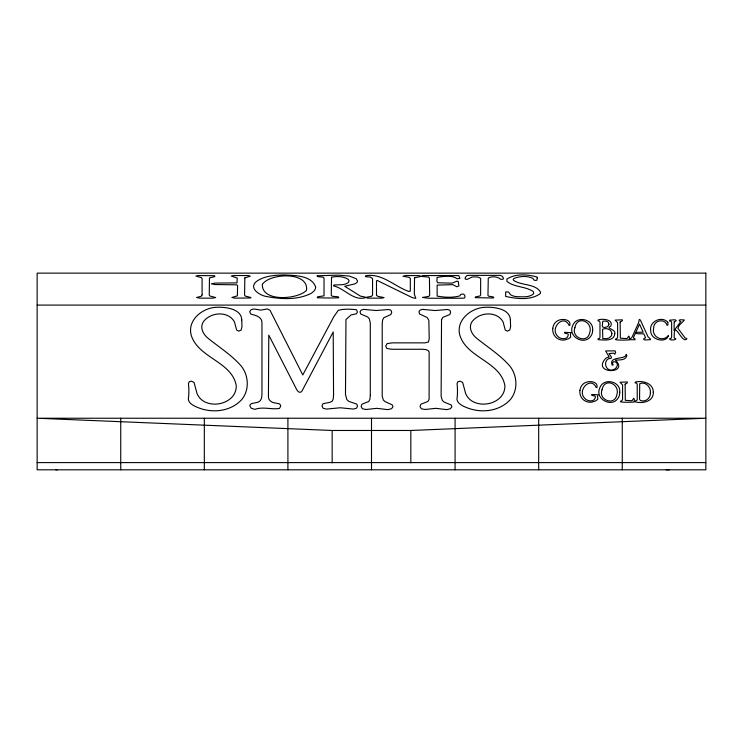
<?xml version="1.0" encoding="UTF-8"?>
<svg xmlns="http://www.w3.org/2000/svg" width="743" height="743" viewBox="0 0 743 743"><rect width="100%" height="100%" fill="white"/><g stroke="black" fill="none" stroke-linecap="round" stroke-linejoin="round"><path stroke-width="1.11" d="M669.164 469.864L666.165 469.808M410.833 430.476L705.85 418.235L37.15 418.235L332.167 430.476L410.833 430.476L410.833 462.87M57.452 469.808L55.883 469.808M37.15 305.094L705.85 305.094M37.15 462.601L705.85 462.601M622.262 418.235L622.262 469.808M538.675 418.235L538.675 469.808M455.087 418.235L455.087 469.808M371.5 418.235L371.5 469.808M332.167 430.476L332.167 462.87M287.912 418.235L287.912 469.808M204.325 418.235L204.325 469.808M120.737 418.235L120.737 469.808M241.772 319.945L241.977 326.595L241.187 330.003L238.837 331.137L236.645 330.078L234.426 321.83C227.962 310.407 209.842 312.079 202.997 322.304C199.783 328.239 203.471 334.675 208.235 338.427C219.399 347.399 231.677 355.089 241.15 365.965C248.784 375.438 249.648 390.168 241.651 399.688C230.534 411.659 212.099 413.554 197.489 407.387C192.855 405.492 186.679 402.4 188.703 396.298C188.954 392.1 188.963 387.892 188.434 383.722L189.177 381.809L191.434 381.168L194.044 382.441L197.081 393.744A16.56 16.56 0 0 0 207.195 402.873C219.426 407.183 236.729 400.115 236.255 385.543C231.76 361.488 198.678 358.2 191.313 335.567C187.041 320.957 201.074 308.939 214.476 307.426C223.652 306.636 241.364 308.011 241.772 319.945M510.385 319.945L510.599 326.595L509.809 330.003L507.46 331.137L505.268 330.078L503.048 321.83C496.584 310.407 478.464 312.079 471.619 322.304C468.396 328.239 472.093 334.675 476.857 338.427C488.021 347.399 500.299 355.089 509.772 365.965C517.407 375.438 518.27 390.168 510.274 399.688C499.157 411.659 480.721 413.554 466.112 407.387C461.477 405.492 455.301 402.4 457.326 396.298C457.577 392.1 457.586 387.892 457.047 383.722L457.799 381.809L460.056 381.168L462.666 382.441L465.703 393.744A16.56 16.56 0 0 0 475.817 402.873C488.049 407.183 505.351 400.115 504.878 385.543C500.383 361.488 467.301 358.2 459.936 335.567C455.654 320.957 469.697 308.939 483.099 307.426C492.275 306.636 509.986 308.011 510.385 319.945M667.808 322.258L667.948 325.007L667.019 325.295C665.031 317.846 653.515 320.372 653.719 327.737C651.109 336.718 662.487 342.774 668.449 335.52C666.406 343.656 650.469 340.108 650.729 330.867C648.76 321.617 661.753 315.431 667.808 322.258M537.245 277.919L536.901 280.195L535.489 280.445L534.171 280.213L532.842 278.346C527.038 275.607 519.849 276.09 513.989 278.458L513.181 279.526L513.543 280.306C521.456 285.86 535.443 283.362 540.598 292.24L540.217 293.634C530.604 300.664 516.608 298.816 505.621 296.42L505.695 291.888L508.611 292.036L510.432 294.59A9.938 3.743 0 0 0 516.506 296.652C522.106 296.698 529.285 297.869 533.715 293.624L533.335 291.581C525.487 286.176 514.407 287.485 506.977 281.448L506.902 279.089C515.466 273.433 527.521 274.343 537.003 276.99L537.245 277.919M615.603 352.414L614.851 354.253L613.634 353.12L608.981 353.612C611.052 356.417 613.458 358.841 608.879 358.59C604.616 360.29 604.57 366.605 608.062 369.104C611.071 371.435 616.003 369.531 617.127 366.039C619.012 362.463 612.028 359.389 612.557 363.968L613.281 364.813L612.195 365.194C608.536 356.519 622.866 359.491 625.829 355.656L626.135 354.383L626.916 355.628C625.69 360.55 619.272 359.844 615.399 360.169C629.953 374.249 591.14 374.472 605.666 358.395A7.133 7.133 0 0 1 609.241 357.086L605.619 350.956L615.046 350.863L615.603 352.414M552.792 328.304C552.105 332.938 554.761 337.749 559.2 339.375A11.015 11.015 0 0 0 564.931 339.932L568.404 338.789L570.67 337.192L570.429 334.239L571.107 332.65L564.485 332.316C563.909 334.814 569.909 332.028 567.996 335.985C566.779 340.062 560.027 339.152 557.789 336.31C549.337 328.36 563.714 313.407 569.082 325.406L569.872 325.397C571.274 318.951 561.504 318.329 557.482 320.837A9.157 9.157 0 0 0 554.659 323.419L553.972 324.533A10.643 10.643 0 0 0 552.792 328.304M579.911 390.465C579.234 395.1 581.88 399.901 586.32 401.526A11.015 11.015 0 0 0 592.05 402.084L595.524 400.951L597.79 399.353L597.558 396.4L598.236 394.812L591.614 394.477C591.029 396.976 597.028 394.18 595.115 398.146C593.908 402.223 587.146 401.313 584.908 398.471C576.457 390.521 590.843 375.568 596.211 387.567L597 387.558C598.394 381.113 588.623 380.481 584.602 382.998A9.157 9.157 0 0 0 581.788 385.571L581.091 386.694A10.643 10.643 0 0 0 579.911 390.465M592.663 330.087L592.57 331.582A10.56 10.56 0 0 1 591.168 335.66C584.927 346.127 567.429 336.95 572.649 325.74C576.252 315.255 593.629 318.831 592.663 330.087M619.792 392.248L619.699 393.734A10.56 10.56 0 0 1 618.297 397.821C612.056 408.288 594.549 399.102 599.777 387.902C603.381 377.416 620.758 380.992 619.792 392.248M574.896 327.682C570.93 337.87 587.407 343.972 589.608 333.013C593.62 321.793 577.088 314.726 574.896 327.682M602.025 389.843C598.059 400.031 614.526 406.133 616.736 395.174C620.749 383.955 604.217 376.887 602.025 389.843M333.561 394.821L333.245 398.88L332.288 401.118L330.068 402.269L322.945 403.737L321.979 405.836L323.084 408.269L326.381 409.077L340.35 407.768L353.417 409.077L356.473 408.213L357.541 406.115L356.779 404.118L348.764 401.359L346.795 399.539L345.486 394.552L345.969 319.518L351.049 314.921L356.51 313.778L357.402 311.949L356.473 309.701C350.566 309.181 344 308.633 338.223 310.398L333.848 316.667L302.791 374.964L270.006 310.258L267.35 308.949L260.793 310.119L253.762 308.949L251.041 309.775L249.694 311.633L250.725 314.048C255.341 315.385 262.093 316.611 261.963 322.787L261.963 394.756L261.536 398.22L260.273 400.691L258.165 402.177L251.45 403.607L250.233 404.629L249.834 405.808L251.208 408.204L254.793 409.356C262.985 406.421 271.306 409.746 279.442 408.464L280.705 406.217L280.343 404.786L279.257 403.765L272.811 402.52L270.647 401.257L268.985 399.363L268.437 397.031L268.78 335.139L296.726 389.648L298.184 391.663L299.828 392.332L301.342 391.849L302.206 390.614L333.208 331.963L333.561 394.821M653.283 392.22C653.784 401.564 642.546 403.876 635.414 401.842L635.349 401.016L637.225 399.966L637.225 384.317L636.593 383.1L635.181 382.924L635.274 382.078C642.472 380.212 653.524 383.174 653.283 392.22M370.293 395.369L369.921 399.232L368.807 401.471L361.952 404.192L361.126 406.495L362.361 408.743L366.076 409.495L376.868 408.325L387.874 409.634L391.515 408.724L392.963 406.839L392.239 404.889L385.078 401.629L383.351 400.059L382.208 396.195L382.208 323.967L382.599 320.066L383.76 317.735L390.864 314.558L391.719 312.218L390.902 310.184L388.422 309.497L376.181 310.537L363.531 309.367L361.052 310.165L360.021 311.809L360.708 313.964L367.627 316.973L369.252 318.626L370.293 322.861L370.293 395.369M441.528 319.861L441.128 396.195L442.308 400.403L444.063 402.037L451.196 404.954L451.883 406.839L450.434 408.724L446.794 409.634L435.788 408.325L424.996 409.495L421.281 408.743L420.046 406.495L420.909 404.192L427.968 401.461L429.11 399.223L429.148 351.987L428.135 350.501L425.934 349.572L422.024 349.266L391.737 349.266L386.797 348.448L385.728 345.987L387.14 343.6L392.295 342.857L424.996 342.857L428.451 341.994L429.213 338.734L428.832 320.344L427.206 317.586L419.6 313.964L418.941 311.8L419.971 310.165L422.451 309.367L435.101 310.537L447.342 309.497L449.821 310.184L450.639 312.218L449.812 314.521L442.717 317.456L441.528 319.861M611.888 333.616L611.443 335.771L609.093 338L606.659 338.687L602.805 338.539L602.564 329.344C605.833 327.394 611.795 329.335 611.888 333.616M608.916 324.078C608.907 327.022 605.173 327.904 602.842 327.161L602.257 325.889L602.777 321.31C604.997 320.558 608.851 321.162 608.916 324.078M614.702 334.099C613.894 341.761 603.167 339.876 598.115 339.681L598.004 338.864L599.434 338.464L599.972 337.406L599.972 322.221L599.462 321.115L598.013 320.855L598.106 319.964C601.932 318.385 614.108 319.314 610.681 326.279C604.746 328.582 616.727 329.019 614.702 334.099M465.332 277.473L465.137 278.987L467.022 279.452L472.251 276.972L477.61 276.916L480.647 278.328L480.647 294.99L480.006 295.965L475.306 296.968L475.204 297.655L493.222 297.989L493.789 297.367L493.38 297.005L488.56 296.141L487.965 295.482L488.272 278.049C492.033 276.09 497.522 276.368 500.763 279.34L503.057 279.247L503.466 278.532L502.602 276.48L500.327 275.374L468.192 275.374L466.883 275.616L465.332 277.473M650.357 393.112C650.562 398.322 645.221 402.52 640.29 400.44L639.556 399.214L639.714 383.769C645.398 380.964 651.323 387.372 650.357 393.112M620.154 322.007L620.349 338.167L626.414 338.567L627.306 338.325L628.708 336.096L629.358 336.913L629.34 339.848C627.863 340.053 610.022 340.731 617.006 338.446L617.609 337.164L617.609 322.703L615.102 320.122L622.309 319.815L622.402 320.697L620.154 322.007M625.123 384.168L625.309 400.328L631.374 400.728L632.265 400.486L633.668 398.257L634.318 399.075L634.299 402.009C632.832 402.204 614.981 402.892 621.965 400.607L622.569 399.316L622.569 384.865L620.061 382.274L627.268 381.967L627.361 382.859L625.123 384.168M674.198 321.858L674.096 330.589L680.857 321.505L679.204 320.865C678.953 318.803 682.993 320.298 684.275 319.945C683.3 322.183 678.173 324.858 677.941 328.322L685.018 337.851L686.922 338.687C682.139 345.356 673.362 316.834 674.254 338.149L675.879 338.827C675.703 340.22 669.452 340.6 669.517 338.78L671.04 338.399L671.635 337.062L671.635 322.629L671.059 321.347L669.573 320.948L669.74 320.075C671.273 320.447 675.963 318.793 676.204 320.818L674.198 321.858M315.664 287.049L315.385 288.73A31.67 11.916 0 0 1 311.178 293.336C297.692 300.209 281.346 299.28 266.867 296.578C260.709 295.835 248.859 288.999 255.629 282.145C263.681 275.644 274.761 275.226 284.653 274.929C295.073 275.588 311.475 275.291 315.664 287.049M262.372 284.328C261.462 302.429 297.989 299.41 306.506 290.346C309.079 271.251 269.913 273.034 262.372 284.328M633.528 337.406L633.575 338.232L635.07 338.901L635.014 339.755L629.804 339.709L629.73 338.817L631.708 337.842L633.788 333.393L638.701 322.406L639.24 319.425L640.364 320.01L647.961 336.709L650.385 338.919L650.348 339.765C648.546 339.179 643.81 341.111 643.549 338.929L645.602 337.796L643.837 333.821L636.946 333.718L636.008 332.948L636.751 332.353L643.159 332.167L639.509 324.124L633.528 337.406M202.087 294.952L201.195 296.327L196.589 297.469L199.561 298.147L212.637 298.175L215.693 297.544L209.916 296.011L209.238 295.138L209.47 277.947L214.43 276.702L214.941 276.173L214.448 275.718L198.028 275.532L195.92 276.08L201.464 277.622L202.087 278.579L202.087 294.952M414.548 277.798L414.325 294.237L415.839 298.352L412.579 297.785L377.11 280.39L376.487 280.975L376.487 295.333L377.955 296.373L384.057 297.581L381.948 298.147L367.72 298.147L365.612 297.404L371.342 296.364L372.559 295.147L372.559 278.588L370.358 277.046L366.095 276.758L365.37 276.22L365.89 275.737C381.874 272.987 394.422 286.278 408.529 291.377L410.08 291.395L410.312 290.764L410.312 278.346L409.133 277.325L402.994 276.285L405.548 275.514L418.959 275.607L421.43 276.35L414.548 277.798M244.828 277.901L244.586 295.138L245.292 296.086L251.041 297.544L250.177 297.971L234.909 298.147L231.937 297.469L237.379 295.825L237.602 285.6L236.794 284.82L214.959 284.541L211.346 283.798L215.284 283.092L236.98 282.897L237.212 278.012L231.277 276.08L233.376 275.532L248.32 275.56L250.298 276.173L244.828 277.901M458.459 282.907L458.895 285.944L456.824 286.77L452.877 284.662L437.135 285.108L437.163 296.086C444.37 297.376 452.793 297.924 459.861 295.853L460.836 294.321L463.363 294.052L464.728 295.166L464.969 297.209L464.496 298.045L462.035 298.24L428.59 298.24L422.47 297.432L428.748 296.438L429.658 295.277L429.454 277.993L428.423 277.037L422.823 276.61L422.015 276.071L422.711 275.542L458.812 275.607L459.926 278.384L457.177 278.801C451.642 274.743 443.357 276.35 437.088 277.445L436.893 281.272L437.729 282.786L452.106 283.157L456.824 281.198L458.19 281.402L458.459 282.907M331.527 277.25L331.257 295.463L332.437 296.299L338.325 296.819L338.808 297.748C331.731 298.101 324.273 298.017 317.187 297.729L317.567 296.838L324.022 295.825L324.022 278.068L322.954 277.158L317.521 276.582L316.992 275.764L338.427 275.161L349.386 276.09L356.222 278.709L357.55 281.095L356.9 282.628L354.922 283.872L344.696 286.269L360.476 296.141L364.934 296.996L365.101 297.832C352.934 300.915 344.576 288.293 333.486 285.888L333.858 285.006L342.644 284.671L346.062 283.835L348.356 282.516L349.117 280.752L348.263 279.349C343.359 276.35 336.978 275.95 331.527 277.25M705.85 273.136L37.15 273.136L37.15 469.808L705.85 469.808L705.85 273.136"/></g></svg>
